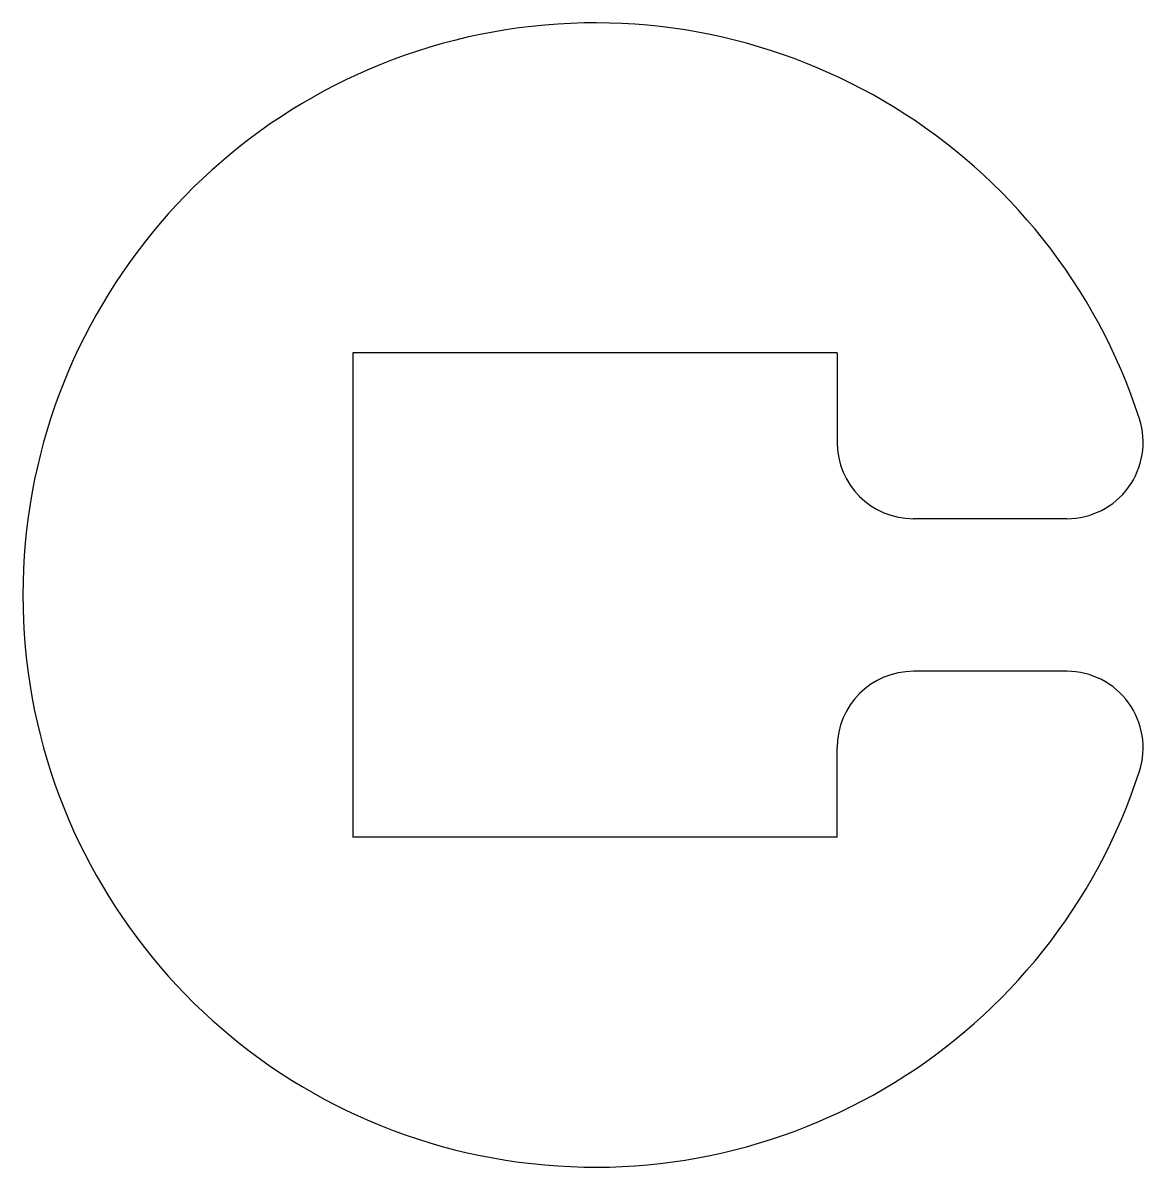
# Model space of a CAD drawing. Header units: inches. Extents: x 7.488 to 8.066, y -9.162 to -8.571.
import ezdxf

# ---------------------------------------------------------------- set-up
doc = ezdxf.new("R2010")
doc.units = ezdxf.units.IN
doc.layers.add('2', color=7, linetype='CONTINUOUS')

msp = doc.modelspace()

# ---------------------------------------------------------------- linework, layer by layer
at = {"layer": '2', "color": 2, "linetype": 'CONTINUOUS'}
for p, q in [((7.65848, -8.74142), (7.65848, -8.99142)), ((7.90848, -8.74142), (7.65848, -8.74142)), ((7.90848, -8.74142), (7.90848, -8.78768)), ((8.02697, -8.82705), (7.94785, -8.82705)), ((8.02697, -8.90579), (7.94785, -8.90579)), ((7.90848, -8.99142), (7.90848, -8.94516)), ((7.90848, -8.99142), (7.65848, -8.99142))]:
    msp.add_line(p, q, dxfattribs=at)
for centre, radius, start, end in [((7.78348, -8.86642), 0.29528, 17.92021, 180), ((8.02697, -8.78768), 0.03937, 270, 17.92021), ((7.94785, -8.78768), 0.03937, 180, 270), ((7.78348, -8.86642), 0.29528, 180, 342.07979), ((7.94785, -8.94516), 0.03937, 90, 180), ((8.02697, -8.94516), 0.03937, 342.07979, 90)]:
    msp.add_arc(centre, radius, start, end, dxfattribs=at)

doc.saveas('drawing.dxf')
